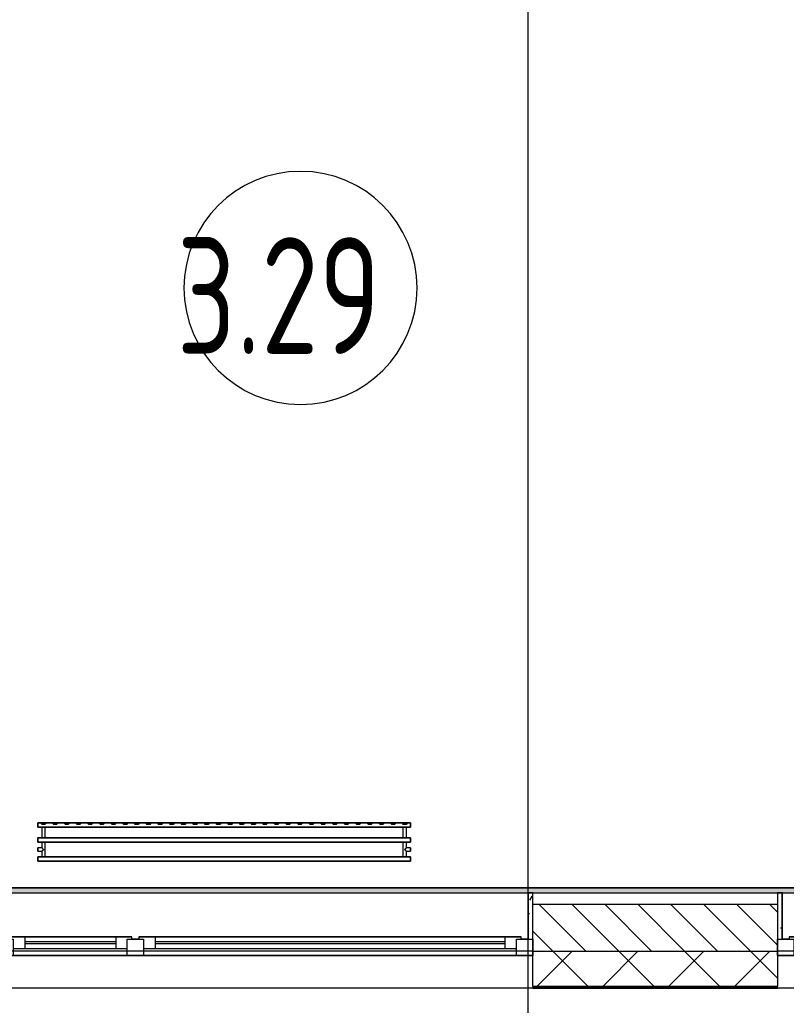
# Model space of a CAD drawing. Header units: millimetres. Extents: x -1113 to 415037, y -3642 to 354837.
# Drawn here: x 403006 to 406295, y -332 to 3894 of the extents above; entities that cross this region are included whole.
import ezdxf

# ---------------------------------------------------------------- set-up
doc = ezdxf.new("R2010")
doc.units = ezdxf.units.MM
for name, color, linetype, lineweight in [('A-AREA-IDEN', 7, 'Continuous', 9), ('A-GLAZ', 7, 'Continuous', 9), ('A-GLAZ-1', 7, 'Continuous', 5), ('A-WALL', 7, 'Continuous', 5), ('I-WALL', 7, 'Continuous', 5), ('Оси', 7, 'Continuous', 9)]:
    doc.layers.add(name, color=color, linetype=linetype, lineweight=lineweight)
for name, color, linetype, lineweight, true_color in [('A-WALL-1', 9, 'Continuous', 5, 0x808080), ('A-WALL-FNSH-1', 9, 'Continuous', 5, 0x808080), ('M-EQPM-1', 7, 'Continuous', 9, 0xb2b2b2)]:
    doc.layers.add(name, color=color, linetype=linetype, lineweight=lineweight, true_color=true_color)
doc.styles.add('СПДС', font='ГОСТ тип А.ttf', dxfattribs={"width": 0.9})
pattern_1 = [(0, (289227.4, 1e-08), (243.84, 60.96), [20.117, -162.763, 20.117, -162.763, -975.36]), (0, (289227.4, 1e-08), (243.84, 60.96), [-365.76, 20.117, -345.643, 20.117, -162.763, -426.72]), (0, (289227.4, 1e-08), (243.84, 60.96), [-914.4, 20.117, -101.803, 20.117, -284.683]), (120, (289318.84, 30.48), (-174.71291, 180.691634), [20.117, -162.763, 20.117, -162.763, -975.36]), (120, (289318.84, 30.48), (-174.71291, 180.691634), [-365.76, 20.117, -345.643, 20.117, -162.763, -426.72]), (120, (289318.84, 30.48), (-174.71291, 180.691634), [-914.4, 20.117, -101.803, 20.117, -284.683]), (240, (289349.32, 152.4), (-69.12709, -241.651634), [20.117, -162.763, 20.117, -162.763, -975.36]), (240, (289349.32, 152.4), (-69.12709, -241.651634), [-365.76, 20.117, -345.643, 20.117, -162.763, -426.72]), (240, (289349.32, 152.4), (-69.12709, -241.651634), [-914.4, 20.117, -101.803, 20.117, -284.683])]

# ---------------------------------------------------------------- blocks, each defined once
blk = doc.blocks.new('120_Окно_СКБ_2Ст_Фрамуга сверху - 120_Окно_СКБ_2Ст_2300х2500_h_ ДОО-19727959-Объем проектирования 3 этажа')
at = {"layer": 'A-GLAZ'}
for p, q in [((-1150, -127), (-1150, -57)), ((-1150, -57), (-1080, -57)), ((-1080, -57), (-1080, -127)), ((520, -127), (520, -57)), ((520, -57), (590, -57)), ((590, -57), (590, -127)), ((1080, -127), (1080, -57)), ((1080, -57), (1150, -57)), ((1150, -57), (1150, -127)), ((520, -87), (-1080, -87)), ((-1080, -87), (-1080, -127)), ((-1030, -137), (-1030, -87)), ((470, -137), (470, -87)), ((520, -127), (520, -87)), ((1080, -87), (590, -87)), ((590, -87), (590, -127)), ((640, -137), (640, -87)), ((1030, -137), (1030, -87)), ((1080, -127), (1080, -87)), ((-1080, -127), (-1150, -127)), ((-1080, -127), (-1100, -127)), ((-1100, -127), (-1100, -137)), ((-1100, -137), (540, -137)), ((540, -137), (-1100, -137)), ((590, -127), (520, -127)), ((540, -127), (520, -127)), ((540, -137), (540, -127)), ((590, -127), (570, -127)), ((570, -127), (570, -137)), ((570, -137), (1100, -137)), ((1100, -137), (570, -137)), ((1150, -127), (1080, -127)), ((1100, -127), (1080, -127)), ((1100, -137), (1100, -127))]:
    blk.add_line(p, q, dxfattribs=at)
at = {"layer": 'A-GLAZ-1'}
for p, q in [((1150, -57), (-1150, -57)), ((-1080, -57), (1080, -57)), ((-1030, -107), (470, -107)), ((470, -117), (-1030, -117)), ((640, -107), (1030, -107)), ((1030, -117), (640, -117)), ((-1130, -127), (-1100, -127)), ((540, -127), (570, -127)), ((540, -127), (570, -127)), ((1100, -127), (1130, -127))]:
    blk.add_line(p, q, dxfattribs=at)
blk = doc.blocks.new('120_Окно_СКБ_1Ст - 120_Окно_СКБ_1Ст 900х2500_h_ с форточкой-V552-Объем проектирования 3 этажа')
at = {"layer": 'A-GLAZ'}
for p, q in [((-450, -127), (-450, -57)), ((-450, -57), (-380, -57)), ((-380, -57), (-380, -127)), ((380, -127), (380, -57)), ((380, -57), (450, -57)), ((450, -57), (450, -127)), ((380, -87), (-380, -87)), ((-380, -87), (-380, -127)), ((-330, -137), (-330, -87)), ((330, -137), (330, -87)), ((380, -127), (380, -87)), ((-380, -127), (-450, -127)), ((-380, -127), (-400, -127)), ((-400, -127), (-400, -137)), ((-400, -137), (400, -137)), ((400, -137), (-400, -137)), ((450, -127), (380, -127)), ((400, -127), (380, -127)), ((400, -137), (400, -127))]:
    blk.add_line(p, q, dxfattribs=at)
at = {"layer": 'A-GLAZ-1'}
for p, q in [((450, -57), (-450, -57)), ((-330, -107), (330, -107)), ((330, -117), (-330, -117)), ((-430, -127), (-400, -127)), ((400, -127), (430, -127))]:
    blk.add_line(p, q, dxfattribs=at)
blk = doc.blocks.new('radiator_prado_classic_z_tip_30_po exemplyaru - Classic Z Тип 30-300-V695-Объем проектирования 3 этажа')
at = {"layer": 'M-EQPM-1'}
for p, q in [((0, 228), (0, 210)), ((1600, 228), (0, 228)), ((0, 210), (0, 228)), ((0, 228), (12.5, 228)), ((12.5, 228), (37.5, 228)), ((37.5, 228), (12.5, 228)), ((12.5, 228), (37.5, 228)), ((12.5, 228), (17.5, 223)), ((12.5, 228), (17.5, 223)), ((32.5, 223), (17.5, 223)), ((17.5, 223), (32.5, 223)), ((32.5, 223), (37.5, 228)), ((37.5, 228), (32.5, 223)), ((37.5, 228), (62.5, 228)), ((62.5, 228), (87.5, 228)), ((87.5, 228), (62.5, 228)), ((62.5, 228), (87.5, 228)), ((62.5, 228), (67.5, 223)), ((62.5, 228), (67.5, 223)), ((82.5, 223), (67.5, 223)), ((67.5, 223), (82.5, 223)), ((82.5, 223), (87.5, 228)), ((87.5, 228), (82.5, 223)), ((87.5, 228), (112.5, 228)), ((112.5, 228), (137.5, 228)), ((137.5, 228), (112.5, 228)), ((112.5, 228), (137.5, 228)), ((112.5, 228), (117.5, 223)), ((112.5, 228), (117.5, 223)), ((132.5, 223), (117.5, 223)), ((117.5, 223), (132.5, 223)), ((132.5, 223), (137.5, 228)), ((137.5, 228), (132.5, 223)), ((137.5, 228), (162.5, 228)), ((162.5, 228), (187.5, 228)), ((187.5, 228), (162.5, 228)), ((162.5, 228), (187.5, 228)), ((162.5, 228), (167.5, 223)), ((162.5, 228), (167.5, 223)), ((182.5, 223), (167.5, 223)), ((167.5, 223), (182.5, 223)), ((182.5, 223), (187.5, 228)), ((187.5, 228), (182.5, 223)), ((187.5, 228), (212.5, 228)), ((212.5, 228), (237.5, 228)), ((237.5, 228), (212.5, 228)), ((212.5, 228), (237.5, 228)), ((212.5, 228), (217.5, 223)), ((212.5, 228), (217.5, 223)), ((232.5, 223), (217.5, 223)), ((217.5, 223), (232.5, 223)), ((232.5, 223), (237.5, 228)), ((237.5, 228), (232.5, 223)), ((237.5, 228), (262.5, 228)), ((287.5, 228), (262.5, 228)), ((262.5, 228), (287.5, 228)), ((262.5, 228), (267.5, 223)), ((262.5, 228), (267.5, 223)), ((263.4, 228), (287.5, 228)), ((282.5, 223), (267.5, 223)), ((267.5, 223), (282.5, 223)), ((282.5, 223), (287.5, 228)), ((287.5, 228), (282.5, 223)), ((287.5, 228), (312.5, 228)), ((312.5, 228), (337.5, 228)), ((337.5, 228), (312.5, 228)), ((312.5, 228), (337.5, 228)), ((312.5, 228), (317.5, 223)), ((312.5, 228), (317.5, 223)), ((332.5, 223), (317.5, 223)), ((317.5, 223), (332.5, 223)), ((332.5, 223), (337.5, 228)), ((337.5, 228), (332.5, 223)), ((337.5, 228), (362.5, 228)), ((362.5, 228), (387.5, 228)), ((387.5, 228), (362.5, 228)), ((362.5, 228), (387.5, 228)), ((362.5, 228), (367.5, 223)), ((362.5, 228), (367.5, 223)), ((382.5, 223), (367.5, 223)), ((367.5, 223), (382.5, 223)), ((382.5, 223), (387.5, 228)), ((387.5, 228), (382.5, 223)), ((387.5, 228), (412.5, 228)), ((412.5, 228), (437.5, 228)), ((437.5, 228), (412.5, 228)), ((412.5, 228), (437.5, 228)), ((412.5, 228), (417.5, 223)), ((412.5, 228), (417.5, 223)), ((432.5, 223), (417.5, 223)), ((417.5, 223), (432.5, 223)), ((432.5, 223), (437.5, 228)), ((437.5, 228), (432.5, 223)), ((437.5, 228), (462.5, 228)), ((462.5, 228), (487.5, 228)), ((487.5, 228), (462.5, 228)), ((462.5, 228), (487.5, 228)), ((462.5, 228), (467.5, 223)), ((462.5, 228), (467.5, 223)), ((482.5, 223), (467.5, 223)), ((467.5, 223), (482.5, 223)), ((482.5, 223), (487.5, 228)), ((487.5, 228), (482.5, 223)), ((487.5, 228), (512.5, 228)), ((512.5, 228), (535.3, 228)), ((537.5, 228), (512.5, 228)), ((512.5, 228), (537.5, 228)), ((512.5, 228), (517.5, 223)), ((512.5, 228), (517.5, 223)), ((532.5, 223), (517.5, 223)), ((517.5, 223), (532.5, 223)), ((532.5, 223), (537.5, 228)), ((537.5, 228), (532.5, 223)), ((537.5, 228), (562.5, 228)), ((562.5, 228), (587.5, 228)), ((587.5, 228), (562.5, 228)), ((562.5, 228), (587.5, 228)), ((562.5, 228), (567.5, 223)), ((562.5, 228), (567.5, 223)), ((582.5, 223), (567.5, 223)), ((567.5, 223), (582.5, 223)), ((582.5, 223), (587.5, 228)), ((587.5, 228), (582.5, 223)), ((587.5, 228), (612.5, 228)), ((612.5, 228), (637.5, 228)), ((637.5, 228), (612.5, 228)), ((612.5, 228), (637.5, 228)), ((612.5, 228), (617.5, 223)), ((612.5, 228), (617.5, 223)), ((632.5, 223), (617.5, 223)), ((617.5, 223), (632.5, 223)), ((632.5, 223), (637.5, 228)), ((637.5, 228), (632.5, 223)), ((637.5, 228), (662.5, 228)), ((662.5, 228), (687.5, 228)), ((687.5, 228), (662.5, 228)), ((662.5, 228), (687.5, 228)), ((662.5, 228), (667.5, 223)), ((662.5, 228), (667.5, 223)), ((682.5, 223), (667.5, 223)), ((667.5, 223), (682.5, 223)), ((682.5, 223), (687.5, 228)), ((687.5, 228), (682.5, 223)), ((687.5, 228), (712.5, 228)), ((712.5, 228), (737.5, 228)), ((737.5, 228), (712.5, 228)), ((712.5, 228), (737.5, 228)), ((712.5, 228), (717.5, 223)), ((712.5, 228), (717.5, 223)), ((732.5, 223), (717.5, 223)), ((717.5, 223), (732.5, 223)), ((732.5, 223), (737.5, 228)), ((737.5, 228), (732.5, 223)), ((737.5, 228), (762.5, 228)), ((762.5, 228), (787.5, 228)), ((787.5, 228), (762.5, 228)), ((762.5, 228), (787.5, 228)), ((762.5, 228), (767.5, 223)), ((762.5, 228), (767.5, 223)), ((782.5, 223), (767.5, 223)), ((767.5, 223), (782.5, 223)), ((782.5, 223), (787.5, 228)), ((787.5, 228), (782.5, 223)), ((787.5, 228), (812.5, 228)), ((812.5, 228), (837.5, 228)), ((837.5, 228), (812.5, 228)), ((812.5, 228), (837.5, 228)), ((812.5, 228), (817.5, 223)), ((812.5, 228), (817.5, 223)), ((832.5, 223), (817.5, 223)), ((817.5, 223), (832.5, 223)), ((832.5, 223), (837.5, 228)), ((837.5, 228), (832.5, 223)), ((837.5, 228), (862.5, 228)), ((862.5, 228), (887.5, 228)), ((887.5, 228), (862.5, 228)), ((862.5, 228), (887.5, 228)), ((862.5, 228), (867.5, 223)), ((862.5, 228), (867.5, 223)), ((882.5, 223), (867.5, 223)), ((867.5, 223), (882.5, 223)), ((882.5, 223), (887.5, 228)), ((887.5, 228), (882.5, 223)), ((887.5, 228), (912.5, 228)), ((912.5, 228), (937.5, 228)), ((937.5, 228), (912.5, 228)), ((912.5, 228), (937.5, 228)), ((912.5, 228), (917.5, 223)), ((912.5, 228), (917.5, 223)), ((932.5, 223), (917.5, 223)), ((917.5, 223), (932.5, 223)), ((932.5, 223), (937.5, 228)), ((937.5, 228), (932.5, 223)), ((937.5, 228), (962.5, 228)), ((962.5, 228), (987.5, 228)), ((987.5, 228), (962.5, 228)), ((962.5, 228), (987.5, 228)), ((962.5, 228), (967.5, 223)), ((962.5, 228), (967.5, 223)), ((982.5, 223), (967.5, 223)), ((967.5, 223), (982.5, 223)), ((982.5, 223), (987.5, 228)), ((987.5, 228), (982.5, 223)), ((987.5, 228), (1012.5, 228)), ((1012.5, 228), (1037.5, 228)), ((1037.5, 228), (1012.5, 228)), ((1012.5, 228), (1037.5, 228)), ((1012.5, 228), (1017.5, 223)), ((1012.5, 228), (1017.5, 223)), ((1032.5, 223), (1017.5, 223)), ((1017.5, 223), (1032.5, 223)), ((1032.5, 223), (1037.5, 228)), ((1037.5, 228), (1032.5, 223)), ((1037.5, 228), (1062.5, 228)), ((1062.5, 228), (1087.5, 228)), ((1087.5, 228), (1062.5, 228)), ((1062.5, 228), (1087.5, 228)), ((1062.5, 228), (1067.5, 223)), ((1062.5, 228), (1067.5, 223)), ((1082.5, 223), (1067.5, 223)), ((1067.5, 223), (1082.5, 223)), ((1082.5, 223), (1087.5, 228)), ((1087.5, 228), (1082.5, 223)), ((1087.5, 228), (1112.5, 228)), ((1112.5, 228), (1137.5, 228)), ((1137.5, 228), (1112.5, 228)), ((1112.5, 228), (1137.5, 228)), ((1112.5, 228), (1117.5, 223)), ((1112.5, 228), (1117.5, 223)), ((1132.5, 223), (1117.5, 223)), ((1117.5, 223), (1132.5, 223)), ((1132.5, 223), (1137.5, 228)), ((1137.5, 228), (1132.5, 223)), ((1137.5, 228), (1162.5, 228)), ((1162.5, 228), (1187.5, 228)), ((1187.5, 228), (1162.5, 228)), ((1162.5, 228), (1187.5, 228)), ((1162.5, 228), (1167.5, 223)), ((1162.5, 228), (1167.5, 223)), ((1182.5, 223), (1167.5, 223)), ((1167.5, 223), (1182.5, 223)), ((1182.5, 223), (1187.5, 228)), ((1187.5, 228), (1182.5, 223)), ((1187.5, 228), (1212.5, 228)), ((1212.5, 228), (1237.5, 228)), ((1237.5, 228), (1212.5, 228)), ((1212.5, 228), (1237.5, 228)), ((1212.5, 228), (1217.5, 223)), ((1212.5, 228), (1217.5, 223)), ((1232.5, 223), (1217.5, 223)), ((1217.5, 223), (1232.5, 223)), ((1232.5, 223), (1237.5, 228)), ((1237.5, 228), (1232.5, 223)), ((1237.5, 228), (1262.5, 228)), ((1262.5, 228), (1287.5, 228)), ((1287.5, 228), (1262.5, 228)), ((1262.5, 228), (1287.5, 228)), ((1262.5, 228), (1267.5, 223)), ((1262.5, 228), (1267.5, 223)), ((1282.5, 223), (1267.5, 223)), ((1267.5, 223), (1282.5, 223)), ((1282.5, 223), (1287.5, 228)), ((1287.5, 228), (1282.5, 223)), ((1287.5, 228), (1312.5, 228)), ((1312.5, 228), (1337.5, 228)), ((1337.5, 228), (1312.5, 228)), ((1312.5, 228), (1337.5, 228)), ((1312.5, 228), (1317.5, 223)), ((1312.5, 228), (1317.5, 223)), ((1332.5, 223), (1317.5, 223)), ((1317.5, 223), (1332.5, 223)), ((1332.5, 223), (1337.5, 228)), ((1337.5, 228), (1332.5, 223)), ((1337.5, 228), (1362.5, 228)), ((1362.5, 228), (1387.5, 228)), ((1387.5, 228), (1362.5, 228)), ((1362.5, 228), (1387.5, 228)), ((1362.5, 228), (1367.5, 223)), ((1362.5, 228), (1367.5, 223)), ((1382.5, 223), (1367.5, 223)), ((1367.5, 223), (1382.5, 223)), ((1382.5, 223), (1387.5, 228)), ((1387.5, 228), (1382.5, 223)), ((1387.5, 228), (1412.5, 228)), ((1412.5, 228), (1437.5, 228)), ((1437.5, 228), (1412.5, 228)), ((1412.5, 228), (1437.5, 228)), ((1412.5, 228), (1417.5, 223)), ((1412.5, 228), (1417.5, 223)), ((1432.5, 223), (1417.5, 223)), ((1417.5, 223), (1432.5, 223)), ((1432.5, 223), (1437.5, 228)), ((1437.5, 228), (1432.5, 223)), ((1437.5, 228), (1462.5, 228)), ((1462.5, 228), (1487.5, 228)), ((1487.5, 228), (1462.5, 228)), ((1462.5, 228), (1487.5, 228)), ((1462.5, 228), (1467.5, 223)), ((1462.5, 228), (1467.5, 223)), ((1482.5, 223), (1467.5, 223)), ((1467.5, 223), (1482.5, 223)), ((1482.5, 223), (1487.5, 228)), ((1487.5, 228), (1482.5, 223)), ((1487.5, 228), (1512.5, 228)), ((1512.5, 228), (1537.5, 228)), ((1537.5, 228), (1512.5, 228)), ((1512.5, 228), (1537.5, 228)), ((1512.5, 228), (1517.5, 223)), ((1512.5, 228), (1517.5, 223)), ((1532.5, 223), (1517.5, 223)), ((1517.5, 223), (1532.5, 223)), ((1532.5, 223), (1537.5, 228)), ((1537.5, 228), (1532.5, 223)), ((1537.5, 228), (1562.5, 228)), ((1562.5, 228), (1587.5, 228)), ((1587.5, 228), (1562.5, 228)), ((1562.5, 228), (1587.5, 228)), ((1562.5, 228), (1567.5, 223)), ((1562.5, 228), (1567.5, 223)), ((1582.5, 223), (1567.5, 223)), ((1567.5, 223), (1582.5, 223)), ((1582.5, 223), (1587.5, 228)), ((1587.5, 228), (1582.5, 223)), ((1587.5, 228), (1600, 228)), ((1600, 210), (1600, 228)), ((1600, 228), (1600, 210)), ((0, 210), (1600, 210)), ((17.8, 210), (0, 210)), ((17.5, 210), (17.5, 164)), ((17.5, 210), (17.5, 164)), ((17.8, 210), (17.5, 210)), ((17.5, 210), (17.8, 210)), ((17.8, 210), (17.5, 210)), ((17.5, 210), (32.5, 210)), ((32.2, 210), (17.8, 210)), ((17.8, 210), (25, 210)), ((18.5, 210), (17.8, 210)), ((32.2, 210), (18.5, 210)), ((25, 210), (32.2, 210)), ((32.5, 210), (32.2, 210)), ((32.2, 210), (32.5, 210)), ((32.5, 210), (32.2, 210)), ((1567.8, 210), (32.2, 210)), ((32.5, 164), (32.5, 210)), ((32.5, 164), (32.5, 210)), ((1567.5, 210), (1567.5, 164)), ((1567.5, 210), (1567.5, 164)), ((1567.8, 210), (1567.5, 210)), ((1567.5, 210), (1582.5, 210)), ((1567.8, 210), (1567.5, 210)), ((1567.5, 210), (1567.8, 210)), ((1578.7, 210), (1567.8, 210)), ((1582.2, 210), (1567.8, 210)), ((1567.8, 210), (1571.2, 210)), ((1571.2, 210), (1575, 210)), ((1575, 210), (1580.3, 210)), ((1580.3, 210), (1578.7, 210)), ((1581.5, 210), (1580.3, 210)), ((1580.3, 210), (1581.5, 210)), ((1582.2, 210), (1581.5, 210)), ((1581.5, 210), (1582.2, 210)), ((1582.5, 210), (1582.2, 210)), ((1582.5, 210), (1582.2, 210)), ((1582.2, 210), (1582.5, 210)), ((1600, 210), (1582.2, 210)), ((1582.5, 164), (1582.5, 210)), ((1582.5, 164), (1582.5, 210)), ((1600, 164), (0, 164)), ((0, 164), (0, 146)), ((0, 146), (0, 164)), ((0, 164), (17.8, 164)), ((0, 146), (1600, 146)), ((18.5, 146), (0, 146)), ((17.8, 164), (17.5, 164)), ((17.5, 164), (17.8, 164)), ((17.8, 164), (17.5, 164)), ((17.5, 164), (32.5, 164)), ((17.5, 146), (17.5, 121.5)), ((17.5, 146), (17.5, 121.5)), ((17.5, 146), (18.5, 146)), ((18.5, 146), (17.5, 146)), ((17.5, 146), (18.5, 146)), ((32.5, 146), (17.5, 146)), ((32.2, 164), (17.8, 164)), ((17.8, 164), (21.2, 164)), ((26.9, 164), (17.8, 164)), ((18.5, 146), (23.1, 146)), ((19.7, 146), (18.5, 146)), ((18.5, 146), (19.7, 146)), ((21.2, 146), (19.7, 146)), ((19.7, 146), (32.2, 146)), ((21.2, 164), (28.7, 164)), ((23.1, 146), (21.2, 146)), ((23.1, 146), (25, 146)), ((25, 146), (23.1, 146)), ((25, 146), (26.9, 146)), ((26.9, 146), (25, 146)), ((28.7, 164), (26.9, 164)), ((26.9, 146), (28.7, 146)), ((28.7, 146), (26.9, 146)), ((28.7, 164), (30.3, 164)), ((28.7, 146), (30.3, 146)), ((30.3, 146), (28.7, 146)), ((30.3, 164), (28.7, 164)), ((30.3, 164), (31.5, 164)), ((32.2, 164), (30.3, 164)), ((30.3, 146), (31.5, 146)), ((31.5, 146), (30.3, 146)), ((31.5, 164), (32.2, 164)), ((31.5, 146), (32.2, 146)), ((32.2, 146), (31.5, 146)), ((32.5, 164), (32.2, 164)), ((32.2, 164), (32.5, 164)), ((32.5, 164), (32.2, 164)), ((32.2, 164), (1567.8, 164)), ((32.2, 146), (32.5, 146)), ((32.5, 146), (32.2, 146)), ((32.2, 146), (32.5, 146)), ((1567.8, 146), (32.2, 146)), ((32.5, 82), (32.5, 146)), ((32.5, 82), (32.5, 146)), ((1567.8, 164), (1567.5, 164)), ((1567.5, 164), (1582.5, 164)), ((1567.8, 164), (1567.5, 164)), ((1567.5, 164), (1567.8, 164)), ((1567.5, 146), (1567.5, 82)), ((1567.5, 146), (1567.5, 82)), ((1567.5, 146), (1567.8, 146)), ((1582.5, 146), (1567.5, 146)), ((1567.5, 146), (1567.8, 146)), ((1567.8, 146), (1567.5, 146)), ((1568.5, 164), (1567.8, 164)), ((1581.5, 164), (1567.8, 164)), ((1567.8, 164), (1582.2, 164)), ((1567.8, 146), (1581.5, 146)), ((1567.8, 146), (1581.5, 146)), ((1581.5, 146), (1567.8, 146)), ((1582.2, 164), (1568.5, 164)), ((1582.2, 164), (1581.5, 164)), ((1581.5, 146), (1582.5, 146)), ((1581.5, 146), (1582.5, 146)), ((1582.5, 146), (1581.5, 146)), ((1600, 146), (1581.5, 146)), ((1582.5, 164), (1582.2, 164)), ((1582.5, 164), (1582.2, 164)), ((1582.2, 164), (1582.5, 164)), ((1582.2, 164), (1600, 164)), ((1582.5, 121.5), (1582.5, 146)), ((1582.5, 121.5), (1582.5, 146)), ((1600, 146), (1600, 164)), ((1600, 164), (1600, 146)), ((17.5, 121.5), (0, 121.5)), ((17.5, 121.5), (0, 121.5)), ((0, 121.5), (0, 120.5)), ((0, 106.5), (0, 121.5)), ((0, 120.5), (0, 107.5)), ((0, 120.5), (0, 119.3)), ((0, 114), (0, 120.5)), ((0, 120.5), (0, 120.5)), ((0, 119.3), (0, 117.8)), ((0, 117.8), (0, 114)), ((0, 114), (0, 110.3)), ((0, 107.5), (0, 114)), ((0, 110.3), (0, 108.7)), ((0, 108.7), (0, 107.5)), ((0, 107.5), (0, 106.5)), ((0, 107.5), (0, 107.5)), ((0, 106.5), (17.5, 106.5)), ((0, 106.5), (17.5, 106.5)), ((17.5, 106.5), (17.5, 82)), ((17.5, 106.5), (17.5, 82)), ((1600, 121.5), (1582.5, 121.5)), ((1600, 121.5), (1582.5, 121.5)), ((1582.5, 82), (1582.5, 106.5)), ((1582.5, 106.5), (1600, 106.5)), ((1582.5, 82), (1582.5, 106.5)), ((1582.5, 106.5), (1600, 106.5)), ((1600, 121.5), (1600, 106.5)), ((1600, 120.5), (1600, 121.5)), ((1600, 121.5), (1600, 120.5)), ((1600, 120.5), (1600, 121.5)), ((1600, 107.5), (1600, 120.5)), ((1600, 120.5), (1600, 107.5)), ((1600, 115.9), (1600, 120.5)), ((1600, 112.1), (1600, 115.9)), ((1600, 107.5), (1600, 112.1)), ((1600, 106.5), (1600, 107.5)), ((1600, 107.5), (1600, 106.5)), ((1600, 106.5), (1600, 107.5)), ((1600, 82), (0, 82)), ((0, 82), (0, 64)), ((0, 64), (0, 82)), ((0, 82), (18.5, 82)), ((1600, 64), (0, 64)), ((0, 64), (1600, 64)), ((18.5, 82), (17.5, 82)), ((17.5, 82), (18.5, 82)), ((18.5, 82), (17.5, 82)), ((17.5, 82), (32.5, 82)), ((19.7, 82), (18.5, 82)), ((18.5, 82), (19.7, 82)), ((19.7, 82), (18.5, 82)), ((21.2, 82), (19.7, 82)), ((19.7, 82), (21.2, 82)), ((23.1, 82), (19.7, 82)), ((23.1, 82), (21.2, 82)), ((21.2, 82), (23.1, 82)), ((25, 82), (23.1, 82)), ((23.1, 82), (32.2, 82)), ((30.3, 82), (23.1, 82)), ((26.9, 82), (25, 82)), ((28.7, 82), (26.9, 82)), ((30.3, 82), (28.7, 82)), ((31.5, 82), (30.3, 82)), ((32.2, 82), (30.3, 82)), ((32.2, 82), (31.5, 82)), ((32.5, 82), (32.2, 82)), ((32.2, 82), (32.5, 82)), ((32.5, 82), (32.2, 82)), ((32.2, 82), (1567.8, 82)), ((1567.8, 82), (1567.5, 82)), ((1567.5, 82), (1582.5, 82)), ((1567.8, 82), (1567.5, 82)), ((1567.5, 82), (1567.8, 82)), ((1581.5, 82), (1567.8, 82)), ((1581.5, 82), (1567.8, 82)), ((1567.8, 82), (1576.9, 82)), ((1576.9, 82), (1578.7, 82)), ((1578.7, 82), (1581.5, 82)), ((1582.5, 82), (1581.5, 82)), ((1582.5, 82), (1581.5, 82)), ((1581.5, 82), (1582.5, 82)), ((1581.5, 82), (1600, 82)), ((1600, 64), (1600, 82)), ((1600, 82), (1600, 64))]:
    blk.add_line(p, q, dxfattribs=at)
for points, knots in [([(18.5, 120.5), (18.4, 120.6), (18.3, 120.7), (18.1, 120.9), (17.9, 121.1), (17.8, 121.2), (17.7, 121.3), (17.5, 121.5), (17.5, 121.5), (17.5, 121.5)], [0.7142857, 0.7142857, 0.7142857, 0.7142857, 0.75, 0.7857143, 0.8214286, 0.8571429, 0.8928571, 0.9285714, 1, 1, 1, 1]), ([(17.5, 121.5), (17.5, 121.5), (17.5, 121.5), (17.7, 121.3), (17.8, 121.2), (17.9, 121.1), (18.1, 120.9), (18.3, 120.7), (18.4, 120.6), (18.5, 120.5)], [0, 0, 0, 0, 0.0714286, 0.1071429, 0.1428571, 0.1785714, 0.2142857, 0.25, 0.2857143, 0.2857143, 0.2857143, 0.2857143]), ([(17.5, 121.5), (17.5, 121.5), (17.5, 121.5), (17.7, 121.3), (17.8, 121.2), (17.9, 121.1), (18.1, 120.9), (18.3, 120.7), (18.4, 120.6), (18.5, 120.5)], [0, 0, 0, 0, 0.0714286, 0.1071429, 0.1428571, 0.1785714, 0.2142857, 0.25, 0.2857143, 0.2857143, 0.2857143, 0.2857143]), ([(25, 114), (24.5, 114.5), (23.6, 115.4), (22.4, 116.6), (21.6, 117.4), (21.1, 117.9), (20.8, 118.2), (20.5, 118.5), (20.2, 118.8), (19.8, 119.1), (19.6, 119.4), (19.3, 119.7), (19, 120), (18.7, 120.3), (18.5, 120.5), (18.3, 120.7), (18.1, 120.9), (17.9, 121.1), (17.8, 121.2), (17.7, 121.3), (17.5, 121.5), (17.5, 121.5), (17.5, 121.5)], [0, 0, 0, 0, 0.142857, 0.285714, 0.357143, 0.392857, 0.428571, 0.464286, 0.5, 0.535714, 0.571429, 0.607143, 0.642857, 0.678571, 0.714286, 0.75, 0.785714, 0.821429, 0.857143, 0.892857, 0.928571, 1, 1, 1, 1]), ([(17.5, 106.5), (17.5, 106.5), (17.5, 106.5), (17.7, 106.7), (17.8, 106.8), (17.9, 106.9), (18.1, 107.1), (18.3, 107.3), (18.5, 107.5), (18.7, 107.7), (19, 108), (19.3, 108.3), (19.6, 108.6), (19.8, 108.9), (20.3, 109.3), (20.7, 109.7), (21.1, 110.1), (21.6, 110.6), (22.4, 111.4), (23.6, 112.6), (24.5, 113.5), (25, 114)], [0, 0, 0, 0, 0.071429, 0.107143, 0.142857, 0.178571, 0.214286, 0.25, 0.285714, 0.321429, 0.357143, 0.392857, 0.428571, 0.464286, 0.5, 0.571429, 0.607143, 0.642857, 0.714286, 0.857143, 1, 1, 1, 1]), ([(17.5, 106.5), (17.5, 106.5), (17.5, 106.5), (17.7, 106.7), (17.8, 106.8), (17.9, 106.9), (18.1, 107.1), (18.3, 107.3), (18.4, 107.4), (18.5, 107.5)], [0, 0, 0, 0, 0.0714286, 0.1071429, 0.1428571, 0.1785714, 0.2142857, 0.25, 0.2857143, 0.2857143, 0.2857143, 0.2857143]), ([(18.5, 107.5), (18.4, 107.4), (18.3, 107.3), (18.1, 107.1), (17.9, 106.9), (17.8, 106.8), (17.7, 106.7), (17.5, 106.5), (17.5, 106.5), (17.5, 106.5)], [0.7142857, 0.7142857, 0.7142857, 0.7142857, 0.75, 0.7857143, 0.8214286, 0.8571429, 0.8928571, 0.9285714, 1, 1, 1, 1]), ([(18.5, 107.5), (18.4, 107.4), (18.3, 107.3), (18.1, 107.1), (17.9, 106.9), (17.8, 106.8), (17.7, 106.7), (17.5, 106.5), (17.5, 106.5), (17.5, 106.5)], [0.7142857, 0.7142857, 0.7142857, 0.7142857, 0.75, 0.7857143, 0.8214286, 0.8571429, 0.8928571, 0.9285714, 1, 1, 1, 1]), ([(22.1, 116.9), (21.9, 117.1), (21.6, 117.4), (21.1, 117.9), (20.8, 118.2), (20.5, 118.5), (20.2, 118.8), (19.9, 119.2), (19.7, 119.3), (19.6, 119.4)], [0.2857143, 0.2857143, 0.2857143, 0.2857143, 0.3571429, 0.3928571, 0.4285714, 0.4642857, 0.5, 0.5357143, 0.5714286, 0.5714286, 0.5714286, 0.5714286]), ([(19.6, 119.4), (19.7, 119.3), (19.9, 119.2), (20.3, 118.7), (20.6, 118.4), (20.8, 118.2)], [0.4285714, 0.4285714, 0.4285714, 0.4285714, 0.4642857, 0.5, 0.5714286, 0.5714286, 0.5714286, 0.5714286]), ([(19.6, 119.4), (19.7, 119.3), (19.8, 119.1), (20.3, 118.7), (20.7, 118.3), (21.1, 117.9), (21.6, 117.4), (21.9, 117.1), (22.1, 116.9)], [0.4285714, 0.4285714, 0.4285714, 0.4285714, 0.4642857, 0.5, 0.5714286, 0.6071429, 0.6428571, 0.7142857, 0.7142857, 0.7142857, 0.7142857]), ([(19.6, 108.6), (19.7, 108.7), (19.9, 108.8), (20.3, 109.3), (20.7, 109.7), (21.1, 110.1), (21.6, 110.6), (21.9, 110.9), (22.1, 111.1)], [0.4285714, 0.4285714, 0.4285714, 0.4285714, 0.4642857, 0.5, 0.5714286, 0.6071429, 0.6428571, 0.7142857, 0.7142857, 0.7142857, 0.7142857]), ([(20.8, 118.2), (20.9, 118.1), (21.1, 117.9), (21.6, 117.4), (21.9, 117.1), (22.1, 116.9)], [0.5714286, 0.5714286, 0.5714286, 0.5714286, 0.6071429, 0.6428571, 0.7142857, 0.7142857, 0.7142857, 0.7142857]), ([(22.1, 111.1), (21.9, 110.9), (21.6, 110.6), (21.1, 110.1), (20.9, 109.9), (20.8, 109.8)], [0.2857143, 0.2857143, 0.2857143, 0.2857143, 0.3571429, 0.3928571, 0.4285714, 0.4285714, 0.4285714, 0.4285714]), ([(22.1, 111.1), (21.9, 110.9), (21.6, 110.6), (21.1, 110.1), (20.9, 109.9), (20.8, 109.8)], [0.2857143, 0.2857143, 0.2857143, 0.2857143, 0.3571429, 0.3928571, 0.4285714, 0.4285714, 0.4285714, 0.4285714]), ([(1575, 114), (1575.5, 114.5), (1576.4, 115.4), (1577.6, 116.6), (1578.4, 117.4), (1578.9, 117.9), (1579.2, 118.2), (1579.5, 118.5), (1579.8, 118.8), (1580.1, 119.2), (1580.4, 119.4), (1580.7, 119.7), (1581, 120), (1581.3, 120.3), (1581.5, 120.5), (1581.7, 120.7), (1581.9, 120.9), (1582.1, 121.1), (1582.2, 121.2), (1582.3, 121.3), (1582.5, 121.5), (1582.5, 121.5), (1582.5, 121.5)], [0, 0, 0, 0, 0.142857, 0.285714, 0.357143, 0.392857, 0.428571, 0.464286, 0.5, 0.535714, 0.571429, 0.607143, 0.642857, 0.678571, 0.714286, 0.75, 0.785714, 0.821429, 0.857143, 0.892857, 0.928571, 1, 1, 1, 1]), ([(1582.5, 106.5), (1582.5, 106.5), (1582.5, 106.5), (1582.3, 106.7), (1582.2, 106.8), (1582.1, 106.9), (1581.9, 107.1), (1581.7, 107.3), (1581.5, 107.5), (1581.3, 107.7), (1581, 108), (1580.7, 108.3), (1580.4, 108.6), (1580.1, 108.8), (1579.7, 109.3), (1579.3, 109.7), (1578.9, 110.1), (1578.4, 110.6), (1577.6, 111.4), (1576.4, 112.6), (1575.5, 113.5), (1575, 114)], [0, 0, 0, 0, 0.071429, 0.107143, 0.142857, 0.178571, 0.214286, 0.25, 0.285714, 0.321429, 0.357143, 0.392857, 0.428571, 0.464286, 0.5, 0.571429, 0.607143, 0.642857, 0.714286, 0.857143, 1, 1, 1, 1]), ([(1580.4, 119.4), (1580.3, 119.3), (1580.1, 119.2), (1579.7, 118.7), (1579.3, 118.3), (1578.9, 117.9), (1578.4, 117.4), (1578.1, 117.1), (1577.9, 116.9)], [0.4285714, 0.4285714, 0.4285714, 0.4285714, 0.4642857, 0.5, 0.5714286, 0.6071429, 0.6428571, 0.7142857, 0.7142857, 0.7142857, 0.7142857]), ([(1577.9, 116.9), (1578.1, 117.1), (1578.4, 117.4), (1578.9, 117.9), (1579.2, 118.2), (1579.5, 118.5), (1579.8, 118.8), (1580.1, 119.2), (1580.3, 119.3), (1580.4, 119.4)], [0.2857143, 0.2857143, 0.2857143, 0.2857143, 0.3571429, 0.3928571, 0.4285714, 0.4642857, 0.5, 0.5357143, 0.5714286, 0.5714286, 0.5714286, 0.5714286]), ([(1579.2, 118.2), (1579.1, 118.1), (1578.9, 117.9), (1578.4, 117.4), (1578.1, 117.1), (1577.9, 116.9)], [0.5714286, 0.5714286, 0.5714286, 0.5714286, 0.6071429, 0.6428571, 0.7142857, 0.7142857, 0.7142857, 0.7142857]), ([(1577.9, 111.1), (1578.1, 110.9), (1578.4, 110.6), (1578.9, 110.1), (1579.1, 109.9), (1579.2, 109.8)], [0.2857143, 0.2857143, 0.2857143, 0.2857143, 0.3571429, 0.3928571, 0.4285714, 0.4285714, 0.4285714, 0.4285714]), ([(1577.9, 111.1), (1578.1, 110.9), (1578.4, 110.6), (1578.9, 110.1), (1579.2, 109.8), (1579.5, 109.5), (1579.8, 109.2), (1580.1, 108.8), (1580.3, 108.7), (1580.4, 108.6)], [0.2857143, 0.2857143, 0.2857143, 0.2857143, 0.3571429, 0.3928571, 0.4285714, 0.4642857, 0.5, 0.5357143, 0.5714286, 0.5714286, 0.5714286, 0.5714286]), ([(1580.4, 108.6), (1580.3, 108.7), (1580.1, 108.8), (1579.7, 109.3), (1579.3, 109.7), (1578.9, 110.1), (1578.4, 110.6), (1578.1, 110.9), (1577.9, 111.1)], [0.4285714, 0.4285714, 0.4285714, 0.4285714, 0.4642857, 0.5, 0.5714286, 0.6071429, 0.6428571, 0.7142857, 0.7142857, 0.7142857, 0.7142857]), ([(1580.4, 119.4), (1580.3, 119.3), (1580.1, 119.2), (1579.7, 118.7), (1579.4, 118.4), (1579.2, 118.2)], [0.4285714, 0.4285714, 0.4285714, 0.4285714, 0.4642857, 0.5, 0.5714286, 0.5714286, 0.5714286, 0.5714286]), ([(1582.5, 121.5), (1582.5, 121.5), (1582.5, 121.5), (1582.3, 121.3), (1582.2, 121.2), (1582.1, 121.1), (1581.9, 120.9), (1581.7, 120.7), (1581.6, 120.6), (1581.5, 120.5)], [0, 0, 0, 0, 0.0714286, 0.1071429, 0.1428571, 0.1785714, 0.2142857, 0.25, 0.2857143, 0.2857143, 0.2857143, 0.2857143]), ([(1582.5, 121.5), (1582.5, 121.5), (1582.5, 121.5), (1582.3, 121.3), (1582.2, 121.2), (1582.1, 121.1), (1581.9, 120.9), (1581.7, 120.7), (1581.6, 120.6), (1581.5, 120.5)], [0, 0, 0, 0, 0.0714286, 0.1071429, 0.1428571, 0.1785714, 0.2142857, 0.25, 0.2857143, 0.2857143, 0.2857143, 0.2857143]), ([(1581.5, 120.5), (1581.6, 120.6), (1581.7, 120.7), (1581.9, 120.9), (1582.1, 121.1), (1582.2, 121.2), (1582.3, 121.3), (1582.5, 121.5), (1582.5, 121.5), (1582.5, 121.5)], [0.7142857, 0.7142857, 0.7142857, 0.7142857, 0.75, 0.7857143, 0.8214286, 0.8571429, 0.8928571, 0.9285714, 1, 1, 1, 1]), ([(1581.5, 107.5), (1581.6, 107.4), (1581.7, 107.3), (1581.9, 107.1), (1582.1, 106.9), (1582.2, 106.8), (1582.3, 106.7), (1582.5, 106.5), (1582.5, 106.5), (1582.5, 106.5)], [0.7142857, 0.7142857, 0.7142857, 0.7142857, 0.75, 0.7857143, 0.8214286, 0.8571429, 0.8928571, 0.9285714, 1, 1, 1, 1]), ([(1581.5, 107.5), (1581.6, 107.4), (1581.7, 107.3), (1581.9, 107.1), (1582.1, 106.9), (1582.2, 106.8), (1582.3, 106.7), (1582.5, 106.5), (1582.5, 106.5), (1582.5, 106.5)], [0.7142857, 0.7142857, 0.7142857, 0.7142857, 0.75, 0.7857143, 0.8214286, 0.8571429, 0.8928571, 0.9285714, 1, 1, 1, 1]), ([(1582.5, 106.5), (1582.5, 106.5), (1582.5, 106.5), (1582.3, 106.7), (1582.2, 106.8), (1582.1, 106.9), (1581.9, 107.1), (1581.7, 107.3), (1581.6, 107.4), (1581.5, 107.5)], [0, 0, 0, 0, 0.0714286, 0.1071429, 0.1428571, 0.1785714, 0.2142857, 0.25, 0.2857143, 0.2857143, 0.2857143, 0.2857143])]:
    blk.add_open_spline(points, degree=3, knots=knots, dxfattribs=at)
for points in [[(19.6, 119.4), (19.5, 119.5), (19.3, 119.7), (19, 120), (18.7, 120.3), (18.6, 120.4), (18.5, 120.5)], [(18.5, 120.5), (18.6, 120.4), (18.7, 120.3), (19, 120), (19.3, 119.7), (19.5, 119.5), (19.6, 119.4)], [(18.5, 120.5), (18.6, 120.4), (18.7, 120.3), (19, 120), (19.3, 119.7), (19.5, 119.5), (19.6, 119.4)], [(18.5, 107.5), (18.6, 107.6), (18.7, 107.7), (19, 108), (19.3, 108.3), (19.5, 108.5), (19.6, 108.6)], [(19.6, 108.6), (19.5, 108.5), (19.3, 108.3), (19, 108), (18.7, 107.7), (18.6, 107.6), (18.5, 107.5)], [(19.6, 108.6), (19.5, 108.5), (19.3, 108.3), (19, 108), (18.7, 107.7), (18.6, 107.6), (18.5, 107.5)], [(20.8, 109.8), (20.7, 109.7), (20.5, 109.5), (20.2, 109.2), (19.9, 108.8), (19.7, 108.7), (19.6, 108.6)], [(20.8, 109.8), (20.7, 109.7), (20.5, 109.5), (20.2, 109.2), (19.8, 108.9), (19.7, 108.7), (19.6, 108.6)], [(25, 114), (24.5, 114.5), (23.6, 115.4), (22.6, 116.4), (22.1, 116.9)], [(22.1, 116.9), (22.6, 116.4), (23.6, 115.4), (24.5, 114.5), (25, 114)], [(22.1, 116.9), (22.6, 116.4), (23.6, 115.4), (24.5, 114.5), (25, 114)], [(22.1, 111.1), (22.6, 111.6), (23.6, 112.6), (24.5, 113.5), (25, 114)], [(25, 114), (24.5, 113.5), (23.6, 112.6), (22.6, 111.6), (22.1, 111.1)], [(25, 114), (24.5, 113.5), (23.6, 112.6), (22.6, 111.6), (22.1, 111.1)], [(1577.9, 116.9), (1577.4, 116.4), (1576.4, 115.4), (1575.5, 114.5), (1575, 114)], [(1577.9, 116.9), (1577.4, 116.4), (1576.4, 115.4), (1575.5, 114.5), (1575, 114)], [(1575, 114), (1575.5, 114.5), (1576.4, 115.4), (1577.4, 116.4), (1577.9, 116.9)], [(1575, 114), (1575.5, 113.5), (1576.4, 112.6), (1577.4, 111.6), (1577.9, 111.1)], [(1575, 114), (1575.5, 113.5), (1576.4, 112.6), (1577.4, 111.6), (1577.9, 111.1)], [(1577.9, 111.1), (1577.4, 111.6), (1576.4, 112.6), (1575.5, 113.5), (1575, 114)], [(1579.2, 109.8), (1579.3, 109.7), (1579.5, 109.5), (1579.8, 109.2), (1580.1, 108.8), (1580.3, 108.7), (1580.4, 108.6)], [(1581.5, 120.5), (1581.4, 120.4), (1581.3, 120.3), (1581, 120), (1580.7, 119.7), (1580.5, 119.5), (1580.4, 119.4)], [(1581.5, 120.5), (1581.4, 120.4), (1581.3, 120.3), (1581, 120), (1580.7, 119.7), (1580.5, 119.5), (1580.4, 119.4)], [(1580.4, 119.4), (1580.5, 119.5), (1580.7, 119.7), (1581, 120), (1581.3, 120.3), (1581.4, 120.4), (1581.5, 120.5)], [(1580.4, 108.6), (1580.5, 108.5), (1580.7, 108.3), (1581, 108), (1581.3, 107.7), (1581.4, 107.6), (1581.5, 107.5)], [(1580.4, 108.6), (1580.5, 108.5), (1580.7, 108.3), (1581, 108), (1581.3, 107.7), (1581.4, 107.6), (1581.5, 107.5)], [(1581.5, 107.5), (1581.4, 107.6), (1581.3, 107.7), (1581, 108), (1580.7, 108.3), (1580.5, 108.5), (1580.4, 108.6)]]:
    blk.add_open_spline(points, degree=3, dxfattribs=at)
blk = doc.blocks.new('Марка_Помещения - Номер-25198446-Объем проектирования 3 этажа')
at = {"layer": 'A-AREA-IDEN'}
for start, end in [(360, 180), (180, 360)]:
    blk.add_arc((0, 0), 2.5, start, end, dxfattribs=at)

msp = doc.modelspace()

# ---------------------------------------------------------------- hatches: boundary and pattern name
at = {"layer": 'A-WALL'}
h = msp.add_hatch(dxfattribs=at)
h.set_pattern_fill('FP_2', color=256, style=0, pattern_type=2)
h.set_pattern_definition([(135, (289227.4, 1e-08), (-70.71068, -70.71068), [])])
h.paths.add_polyline_path([(394407.4, -100), (395457.4, -100), (395457.4, 100), (394407.4, 100)])
h.paths.add_polyline_path([(399057.4, -100), (399057.4, 100), (398157.4, 100), (398157.4, -100), (398998.4, -100)])
h.paths.add_polyline_path([(399957.4, -100), (400857.4, -100), (400857.4, 100), (399957.4, 100), (399957.4, 21)])
h.paths.add_polyline_path([(381157.4, -100), (381957.4, -100), (381957.4, 100), (381157.4, 100), (381157.4, -48)])
h.paths.add_polyline_path([(410657.4, -100), (410657.4, 100), (410357.4, 100), (410357.4, -100)])
h.paths.add_polyline_path([(408513.1, -100), (408557.4, -100), (408557.4, 100), (408057.4, 99.1), (408057.4, -100)])
h.paths.add_polyline_path([(383757.4, -100), (384007.4, -100), (384007.4, 100), (383757.4, 100), (383757.4, -77.1)])
h.paths.add_polyline_path([(386307.4, -100), (387357.4, -100), (387357.4, 100), (386307.4, 100)])
h.paths.add_polyline_path([(390837.4, -100), (390957.4, -100), (390957.4, 100), (390057.4, 100), (390057.4, -100), (390797.4, -100)])
h.paths.add_polyline_path([(405207.4, -100), (406257.4, -100), (406257.4, 100), (405207.4, 100), (405207.4, 2.5)])
h.paths.add_polyline_path([(391857.4, -100), (392107.4, -100), (392107.4, 100), (391857.4, 100), (391857.4, 50)])
h.paths.add_polyline_path([(402657.4, -100), (402907.4, -100), (402907.4, 100), (402657.4, 100), (402657.4, -84)])
h = msp.add_hatch(dxfattribs=at)
h.set_pattern_fill('FP_24', color=256, style=0, pattern_type=2)
h.set_pattern_definition([(45, (289227.4, 1e-08), (-141.42136, 141.42136), []), (135, (289227.4, 1e-08), (-141.42136, -141.42136), [])])
h.paths.add_polyline_path([(414304.5, -250), (414307.4, -250), (414307.4, -100), (412957.4, -100), (412957.4, -250), (414057.4, -250)])
h.paths.add_polyline_path([(410357.4, -250), (410657.4, -250), (410657.4, -100), (409457.4, -100), (409457.4, -250), (409600.9, -250)])
h.paths.add_polyline_path([(408513.1, -250), (408557.4, -250), (408557.4, -100), (407157.4, -100), (407157.4, -250), (408057.4, -250)])
h.paths.add_polyline_path([(406257.4, -250), (406257.4, -100), (405207.4, -100), (405207.4, -250)])
h.paths.add_polyline_path([(401986.4, -250), (402907.4, -250), (402907.4, -100), (401757.4, -100), (401757.4, -250)])
h.paths.add_polyline_path([(399957.4, -250), (400857.4, -250), (400857.4, -100), (399957.4, -100), (399957.4, -231.5)])
h.paths.add_polyline_path([(396547.6, -250), (397257.4, -250), (397257.4, -100), (396357.4, -100), (396357.4, -250)])
h.paths.add_polyline_path([(398998.4, -250), (399057.4, -250), (399057.4, -100), (398157.4, -100), (398157.4, -250), (398995.1, -250)])
h.paths.add_polyline_path([(395457.4, -250), (395457.4, -100), (394407.4, -100), (394407.4, -250), (394930, -250)])
h.paths.add_polyline_path([(390057.4, -250), (392107.4, -250), (392107.4, -100), (390057.4, -100)])
h.paths.add_polyline_path([(386757.6, -250), (387357.4, -250), (387357.4, -100), (386307.4, -100), (386307.4, -250)])
h.paths.add_polyline_path([(388933.1, -250), (389157.4, -250), (389157.4, -100), (388257.4, -100), (388257.4, -250)])
h.paths.add_polyline_path([(378512.5, -250), (380257.4, -250), (380257.4, -100), (378437.4, -100), (378437.4, -250), (378500.9, -250)])
h.paths.add_polyline_path([(381157.4, -250), (381957.4, -250), (381957.4, -100), (381157.4, -100)])
h.paths.add_polyline_path([(384007.4, -250), (384007.4, -100), (382857.4, -100), (382857.4, -250), (383804.8, -250)])
at = {"layer": 'I-WALL'}
h = msp.add_hatch(dxfattribs=at)
h.set_pattern_fill('FP_191', color=256, style=0, pattern_type=2)
h.set_pattern_definition(pattern_1)
h.paths.add_polyline_path([(413989.6, 150), (414037.4, 150), (414037.4, 170), (398998.4, 170), (398998.4, 150), (413952, 150)])
h = msp.add_hatch(dxfattribs=at)
h.set_pattern_fill('FP_191', color=256, style=0, pattern_type=2)
h.set_pattern_definition(pattern_1)
h.paths.add_polyline_path([(405187.4, -48), (405207.4, -48), (405207.4, 149.8), (405187.4, 149.8), (405187.4, -38)])
h = msp.add_hatch(dxfattribs=at)
h.set_pattern_fill('FP_191', color=256, style=0, pattern_type=2)
h.set_pattern_definition(pattern_1)
h.paths.add_polyline_path([(406277.4, -48), (406277.4, 150), (406257.4, 150), (406257.4, -48)])

# ---------------------------------------------------------------- linework, layer by layer
at = {"layer": 'A-WALL'}
for p, q in [((405207.4, -100), (406257.4, -100)), ((405207.4, -100), (406257.4, -100)), ((405207.4, -250), (406257.4, -250)), ((405207.4, -253), (406257.4, -253)), ((405207.4, -258), (402907.4, -258)), ((407157.4, -258), (406257.4, -258))]:
    msp.add_line(p, q, dxfattribs=at)
at = {"layer": 'A-WALL-1'}
for p, q in [((414037.4, 170), (398997.4, 170)), ((398997.4, 150), (414037.4, 150)), ((405207.4, 149.8), (405187.4, 149.8)), ((405187.4, 149.8), (405187.4, -48)), ((405207.4, -250), (405207.4, 149.8)), ((406277.4, 150), (406257.4, 150)), ((406257.4, 150), (406257.4, -250)), ((406277.4, -48), (406277.4, 150)), ((406257.4, 100), (405207.4, 100)), ((405187.4, -48), (405207.4, -48)), ((406257.4, -48), (406277.4, -48))]:
    msp.add_line(p, q, dxfattribs=at)
at = {"layer": 'A-WALL-FNSH-1'}
for p, q in [((414036.4, 171), (398998.4, 171)), ((405187.4, 149.8), (405186.4, 149.8)), ((405186.4, 149.8), (405186.4, -48)), ((406278.4, 150), (406277.4, 150)), ((406278.4, -48), (406278.4, 150)), ((405186.4, -48), (405187.4, -48)), ((406277.4, -48), (406278.4, -48)), ((405207.4, -250), (405207.4, -258)), ((406257.4, -258), (406257.4, -250)), ((405207.4, -258), (406257.4, -258))]:
    msp.add_line(p, q, dxfattribs=at)
at = {"layer": 'I-WALL'}
for p, q in [((405207.4, -100), (402907.4, -100)), ((407157.4, -100), (406257.4, -100))]:
    msp.add_line(p, q, dxfattribs=at)
at = {"layer": 'Оси'}
msp.add_lwpolyline([(405187.4, -1906.3), (405187.4, 3093.7), (405187.4, 16915.1), (405187.4, 21915.1)], dxfattribs=at)

# ---------------------------------------------------------------- block references
at = {"layer": 'A-AREA-IDEN', "xscale": 199.9999999999999, "yscale": 199.9999999999999, "zscale": 199.9999999999999}
msp.add_blockref('Марка_Помещения - Номер-25198446-Объем проектирования 3 этажа', (404210.6, 2744.2), dxfattribs=at)
at = {"layer": 'A-GLAZ', "color": 3, "rotation": 180}
for name, p in [('120_Окно_СКБ_2Ст_Фрамуга сверху - 120_Окно_СКБ_2Ст_2300х2500_h_ ДОО-19727959-Объем проектирования 3 этажа', (404057.4, -175)), ('120_Окно_СКБ_1Ст - 120_Окно_СКБ_1Ст 900х2500_h_ с форточкой-V552-Объем проектирования 3 этажа', (406707.4, -175))]:
    msp.add_blockref(name, p, dxfattribs=at)
at = {"layer": 'M-EQPM-1'}
msp.add_blockref('radiator_prado_classic_z_tip_30_po exemplyaru - Classic Z Тип 30-300-V695-Объем проектирования 3 этажа', (403082.8, 222), dxfattribs=at)

# ---------------------------------------------------------------- texts
at = {"layer": 'A-AREA-IDEN', "insert": (403679.1, 2961.3), "char_height": 500, "width": 1327.594, "attachment_point": 1, "style": 'СПДС'}
msp.add_mtext('3.29', dxfattribs=at)

doc.saveas('drawing.dxf')
